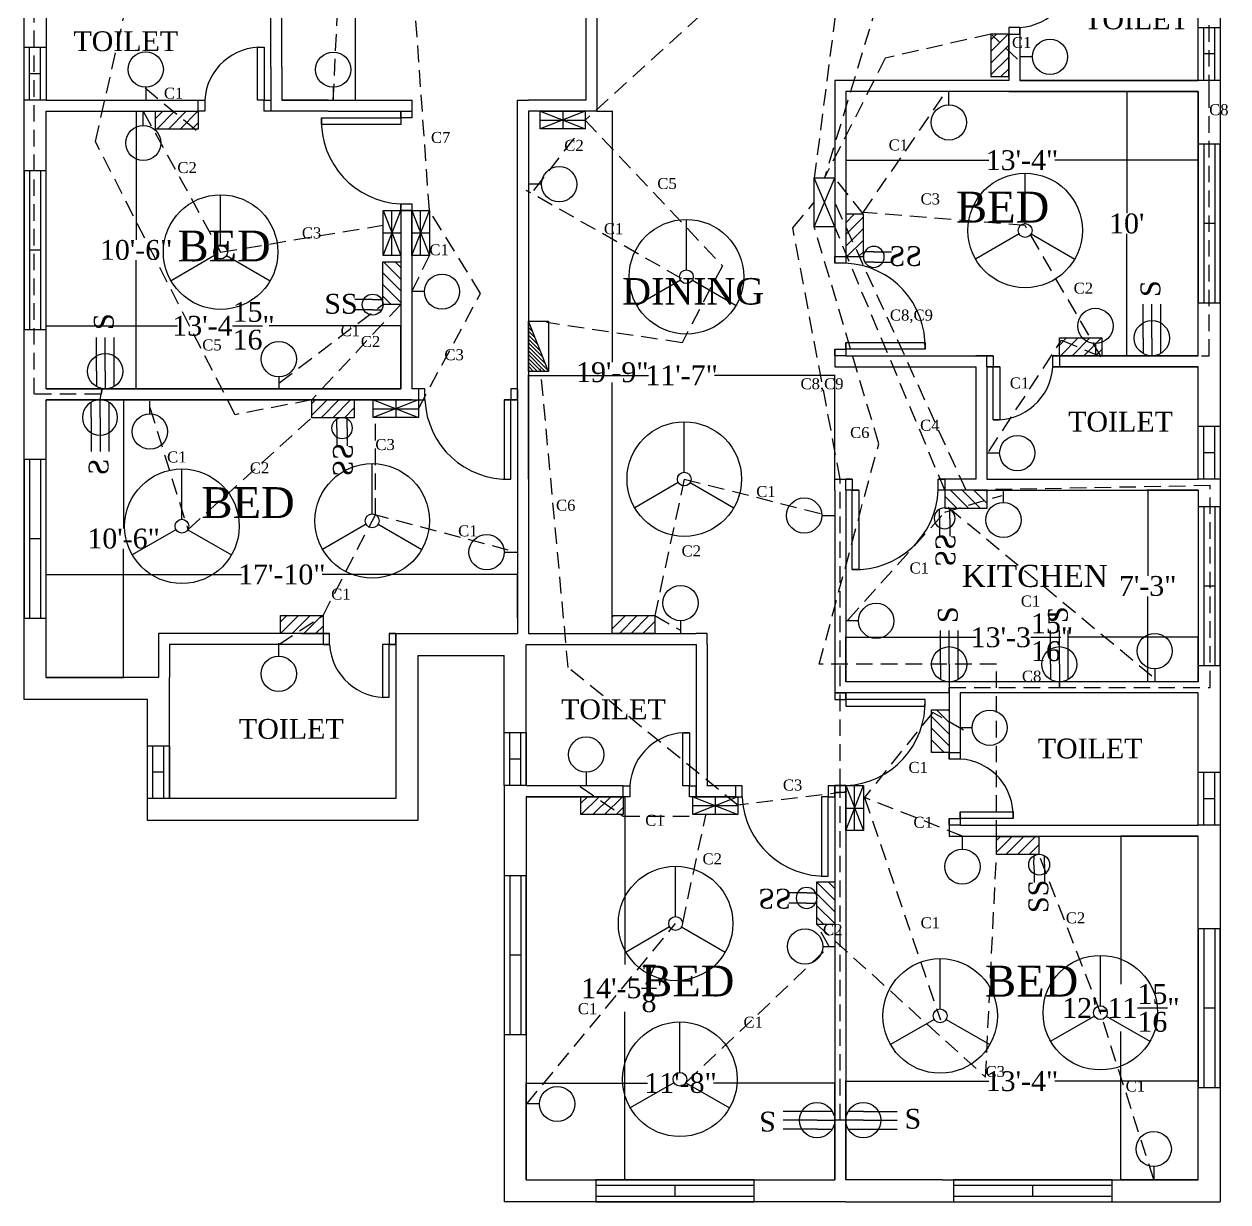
# Model space of a CAD drawing. Header units: inches. Extents: x -3370 to 1282, y -1825 to 213.
# Drawn here: x 139 to 685, y -1501 to -966 of the extents above; entities that cross this region are included whole.
import ezdxf

# ---------------------------------------------------------------- set-up
doc = ezdxf.new("R2010")
doc.units = ezdxf.units.IN
doc.header["$MEASUREMENT"] = 0
doc.linetypes.add('HIDDEN', pattern=[0.375, 0.25, -0.125])
for name, color, linetype in [('Conduit', 5, 'HIDDEN'), ('Dimension & text', 7, 'Continuous'), ('Door', 6, 'Continuous'), ('Emergency', 1, 'HIDDEN'), ('Fittings and Fixture', 7, 'Continuous'), ('Window', 30, 'Continuous')]:
    doc.layers.add(name, color=color, linetype=linetype)
doc.styles.get("Standard").update_dxf_attribs({"font": 'Times New Roman.ttf'})
doc.dimstyles.get("Standard").update_dxf_attribs({"dimtxt": 9, "dimasz": 0.18, "dimexe": 0.18, "dimexo": 0.0625, "dimgap": 0.09, "dimtad": 0, "dimtih": 1, "dimtoh": 1, "dimdec": 4, "dimzin": 0, "dimdsep": 46, "dimlunit": 4, "dimtxsty": 'Standard', "dimcen": 0.09, "dimadec": 0, "dimazin": 0, "dimtfac": 1, "dimtdec": 4, "dimtofl": 0, "dimtmove": 0, "dimatfit": 3, "dimfxl": 1, "dimtolj": 1, "dimtzin": 0, "dimarcsym": 0})

# ---------------------------------------------------------------- blocks, each defined once
blk = doc.blocks.new('door_2m')
at = {"layer": 'Door'}
for p, q in [((6, 24), (3, 24)), ((3, 24), (3, 0)), ((6, 0), (6, 24)), ((3, 0), (0, 0)), ((0, 0), (0, -5)), ((3, 0), (6, 0)), ((3, -5), (3, 0)), ((33, 0), (30, 0)), ((30, 0), (30, -5)), ((33, -5), (33, 0)), ((0, -5), (3, -5)), ((30, -5), (33, -5))]:
    blk.add_line(p, q, dxfattribs=at)
blk.add_arc((4.5, -1.5), 25.54, 3.3665, 93.3665, dxfattribs=at)
blk = doc.blocks.new('door_3')
at = {"layer": 'Door'}
for p, q in [((-6, 0), (-6, 36)), ((-6, 36), (-3, 36)), ((-3, 36), (-3, 0)), ((-3, 0), (-6, 0)), ((-3, 0), (0, 0)), ((-3, -5), (-3, 0)), ((0, 0), (0, -5)), ((-45, 0), (-42, 0)), ((-45, -5), (-45, 0)), ((-42, -5), (-45, -5)), ((-42, 0), (-42, -5)), ((0, -5), (-3, -5))]:
    blk.add_line(p, q, dxfattribs=at)
blk.add_arc((-4.5, -1.5), 37.53, 87.7094, 177.7094, dxfattribs=at)
blk = doc.blocks.new('door_2')
at = {"layer": 'Door'}
for p, q in [((-6, 0), (-6, 24)), ((-6, 24), (-3, 24)), ((-3, 24), (-3, 0)), ((-33, -5), (-33, 0)), ((-33, 0), (-30, 0)), ((-30, 0), (-30, -5)), ((-3, 0), (-6, 0)), ((-3, 0), (0, 0)), ((-3, -5), (-3, 0)), ((0, 0), (0, -5)), ((-30, -5), (-33, -5)), ((0, -5), (-3, -5))]:
    blk.add_line(p, q, dxfattribs=at)
blk.add_arc((-4.5, -1.5), 25.54, 86.6335, 176.6335, dxfattribs=at)
blk = doc.blocks.new('door_3m')
at = {"layer": 'Door'}
for p, q in [((6, 36), (3, 36)), ((3, 36), (3, 0)), ((6, 0), (6, 36)), ((3, 0), (0, 0)), ((0, 0), (0, -5)), ((3, 0), (6, 0)), ((3, -5), (3, 0)), ((0, -5), (3, -5)), ((45, 0), (42, 0)), ((42, 0), (42, -5)), ((42, -5), (45, -5)), ((45, -5), (45, 0))]:
    blk.add_line(p, q, dxfattribs=at)
blk.add_arc((4.5, -1.5), 37.53, 2.2906, 92.2906, dxfattribs=at)
blk = doc.blocks.new('window_6')
at = {"layer": 'Window'}
for p, q in [((36, 10), (-36, 10)), ((-36, 10), (-36, 0)), ((36, 7.5), (-36, 7.5)), ((0, 2.5), (0, 7.5)), ((36, 5), (36, 10)), ((36, 2.5), (-36, 2.5)), ((-36, 0), (36, 0)), ((36, 0), (36, 5))]:
    blk.add_line(p, q, dxfattribs=at)
blk = doc.blocks.new('window_t')
at = {"layer": 'Window'}
for p, q in [((0, 10), (24, 10)), ((0, 5), (0, 10)), ((0, 7.5), (24, 7.5)), ((12, 2.5), (12, 7.5)), ((24, 10), (24, 0)), ((0, 0), (0, 5)), ((0, 2.5), (24, 2.5)), ((24, 0), (0, 0))]:
    blk.add_line(p, q, dxfattribs=at)
blk = doc.blocks.new('*D39')
at = {"layer": 'Defpoints', "color": 0, "transparency": 16777216}
for p in [(255.52, -806.65), (255.52, -1000.59), (288.92, -1000.59)]:
    blk.add_point(p, dxfattribs=at)
at = {"layer": 'Dimension & text', "color": 0, "lineweight": -2, "transparency": 16777216}
for p, q in [((255.58, -806.65), (289.1, -806.65)), ((288.92, -806.83), (288.92, -892.81)), ((288.92, -1000.41), (288.92, -914.42)), ((255.58, -1000.59), (289.1, -1000.59))]:
    blk.add_line(p, q, dxfattribs=at)
at = {"layer": 'Dimension & text', "color": 0, "transparency": 16777216}
for points in [[(288.89, -806.83), (288.95, -806.83), (288.92, -806.65)], [(288.89, -1000.41), (288.95, -1000.41), (288.92, -1000.59)]]:
    blk.add_solid(points, dxfattribs=at)
at = {"layer": 'Dimension & text', "color": 0, "transparency": 16777216, "insert": (288.92, -903.62), "char_height": 9, "attachment_point": 5}
blk.add_mtext('\\A1;16\'-1{\\H1.000000x;\\S15/16;}"', dxfattribs=at)
blk = doc.blocks.new('*D42')
at = {"layer": 'Defpoints', "color": 0, "transparency": 16777216}
for p in [(148.52, -1005.59), (148.52, -1131.59), (189.39, -1131.59)]:
    blk.add_point(p, dxfattribs=at)
at = {"layer": 'Dimension & text', "color": 0, "lineweight": -2, "transparency": 16777216}
for p, q in [((148.58, -1005.59), (189.57, -1005.59)), ((189.39, -1005.77), (189.39, -1063.92)), ((189.39, -1131.41), (189.39, -1073.25)), ((148.58, -1131.59), (189.57, -1131.59))]:
    blk.add_line(p, q, dxfattribs=at)
at = {"layer": 'Dimension & text', "color": 0, "transparency": 16777216}
for points in [[(189.36, -1005.77), (189.42, -1005.77), (189.39, -1005.59)], [(189.36, -1131.41), (189.42, -1131.41), (189.39, -1131.59)]]:
    blk.add_solid(points, dxfattribs=at)
at = {"layer": 'Dimension & text', "color": 0, "transparency": 16777216, "insert": (189.39, -1068.59), "char_height": 9, "attachment_point": 5}
blk.add_mtext('\\A1;10\'-6"', dxfattribs=at)
blk = doc.blocks.new('*D43')
at = {"layer": 'Defpoints', "color": 0, "transparency": 16777216}
for p in [(309.52, -1102.95), (148.58, -1131.59), (309.52, -1131.59)]:
    blk.add_point(p, dxfattribs=at)
at = {"layer": 'Dimension & text', "color": 0, "lineweight": -2, "transparency": 16777216}
for p, q in [((148.58, -1131.52), (148.58, -1102.77)), ((148.76, -1102.95), (208.24, -1102.95)), ((309.34, -1102.95), (249.85, -1102.95)), ((309.52, -1131.52), (309.52, -1102.77))]:
    blk.add_line(p, q, dxfattribs=at)
at = {"layer": 'Dimension & text', "color": 0, "transparency": 16777216}
for points in [[(148.76, -1102.92), (148.76, -1102.98), (148.58, -1102.95)], [(309.34, -1102.92), (309.34, -1102.98), (309.52, -1102.95)]]:
    blk.add_solid(points, dxfattribs=at)
at = {"layer": 'Dimension & text', "color": 0, "transparency": 16777216, "insert": (229.05, -1102.95), "char_height": 9, "attachment_point": 5}
blk.add_mtext('\\A1;13\'-4{\\H1.000000x;\\S15/16;}"', dxfattribs=at)
blk = doc.blocks.new('*D44')
at = {"layer": 'Defpoints', "color": 0, "transparency": 16777216}
for p in [(148.52, -1136.59), (148.52, -1262.59), (183.7, -1262.59)]:
    blk.add_point(p, dxfattribs=at)
at = {"layer": 'Dimension & text', "color": 0, "lineweight": -2, "transparency": 16777216}
for p, q in [((148.58, -1136.59), (183.88, -1136.59)), ((183.7, -1136.77), (183.7, -1194.92)), ((183.7, -1262.41), (183.7, -1204.25)), ((148.58, -1262.59), (183.88, -1262.59))]:
    blk.add_line(p, q, dxfattribs=at)
at = {"layer": 'Dimension & text', "color": 0, "transparency": 16777216}
for points in [[(183.67, -1136.77), (183.73, -1136.77), (183.7, -1136.59)], [(183.67, -1262.41), (183.73, -1262.41), (183.7, -1262.59)]]:
    blk.add_solid(points, dxfattribs=at)
at = {"layer": 'Dimension & text', "color": 0, "transparency": 16777216, "insert": (183.7, -1199.59), "char_height": 9, "attachment_point": 5}
blk.add_mtext('\\A1;10\'-6"', dxfattribs=at)
blk = doc.blocks.new('*D45')
at = {"layer": 'Defpoints', "color": 0, "transparency": 16777216}
for p in [(362.52, -1215.88), (148.52, -1235.59), (362.52, -1235.59)]:
    blk.add_point(p, dxfattribs=at)
at = {"layer": 'Dimension & text', "color": 0, "lineweight": -2, "transparency": 16777216}
for p, q in [((148.52, -1235.52), (148.52, -1215.7)), ((148.7, -1215.88), (237.23, -1215.88)), ((362.34, -1215.88), (273.8, -1215.88)), ((362.52, -1235.52), (362.52, -1215.7))]:
    blk.add_line(p, q, dxfattribs=at)
at = {"layer": 'Dimension & text', "color": 0, "transparency": 16777216}
for points in [[(148.7, -1215.85), (148.7, -1215.91), (148.52, -1215.88)], [(362.34, -1215.85), (362.34, -1215.91), (362.52, -1215.88)]]:
    blk.add_solid(points, dxfattribs=at)
at = {"layer": 'Dimension & text', "color": 0, "transparency": 16777216, "insert": (255.52, -1215.88), "char_height": 9, "attachment_point": 5}
blk.add_mtext('\\A1;17\'-10"', dxfattribs=at)
blk = doc.blocks.new('*D46')
at = {"layer": 'Defpoints', "color": 0, "transparency": 16777216}
for p in [(511.52, -996.59), (671.52, -996.59), (671.52, -1027.86)]:
    blk.add_point(p, dxfattribs=at)
at = {"layer": 'Dimension & text', "color": 0, "lineweight": -2, "transparency": 16777216}
for p, q in [((511.52, -996.65), (511.52, -1028.04)), ((671.52, -996.65), (671.52, -1028.04)), ((511.7, -1027.86), (576.56, -1027.86)), ((671.34, -1027.86), (606.48, -1027.86))]:
    blk.add_line(p, q, dxfattribs=at)
at = {"layer": 'Dimension & text', "color": 0, "transparency": 16777216}
for points in [[(511.7, -1027.83), (511.7, -1027.89), (511.52, -1027.86)], [(671.34, -1027.83), (671.34, -1027.89), (671.52, -1027.86)]]:
    blk.add_solid(points, dxfattribs=at)
at = {"layer": 'Dimension & text', "color": 0, "transparency": 16777216, "insert": (591.52, -1027.86), "char_height": 9, "attachment_point": 5}
blk.add_mtext('\\A1;13\'-4"', dxfattribs=at)
blk = doc.blocks.new('*D47')
at = {"layer": 'Defpoints', "color": 0, "transparency": 16777216}
for p in [(671.52, -996.59), (639.08, -1116.59), (671.52, -1116.59)]:
    blk.add_point(p, dxfattribs=at)
at = {"layer": 'Dimension & text', "color": 0, "lineweight": -2, "transparency": 16777216}
for p, q in [((671.45, -996.59), (638.9, -996.59)), ((639.08, -996.77), (639.08, -1051.92)), ((639.08, -1116.41), (639.08, -1061.25)), ((671.45, -1116.59), (638.9, -1116.59))]:
    blk.add_line(p, q, dxfattribs=at)
at = {"layer": 'Dimension & text', "color": 0, "transparency": 16777216}
for points in [[(639.05, -996.77), (639.11, -996.77), (639.08, -996.59)], [(639.05, -1116.41), (639.11, -1116.41), (639.08, -1116.59)]]:
    blk.add_solid(points, dxfattribs=at)
at = {"layer": 'Dimension & text', "color": 0, "transparency": 16777216, "insert": (639.08, -1056.59), "char_height": 9, "attachment_point": 5}
blk.add_mtext("\\A1;10'", dxfattribs=at)
blk = doc.blocks.new('*D48')
at = {"layer": 'Defpoints', "color": 0, "transparency": 16777216}
for p in [(671.52, -1445.85), (511.52, -1490.59), (671.52, -1490.59)]:
    blk.add_point(p, dxfattribs=at)
at = {"layer": 'Dimension & text', "color": 0, "lineweight": -2, "transparency": 16777216}
for p, q in [((511.52, -1490.52), (511.52, -1445.67)), ((511.7, -1445.85), (576.56, -1445.85)), ((671.34, -1445.85), (606.48, -1445.85)), ((671.52, -1490.52), (671.52, -1445.67))]:
    blk.add_line(p, q, dxfattribs=at)
at = {"layer": 'Dimension & text', "color": 0, "transparency": 16777216}
for points in [[(511.7, -1445.82), (511.7, -1445.88), (511.52, -1445.85)], [(671.34, -1445.82), (671.34, -1445.88), (671.52, -1445.85)]]:
    blk.add_solid(points, dxfattribs=at)
at = {"layer": 'Dimension & text', "color": 0, "transparency": 16777216, "insert": (591.52, -1445.85), "char_height": 9, "attachment_point": 5}
blk.add_mtext('\\A1;13\'-4"', dxfattribs=at)
blk = doc.blocks.new('*D49')
at = {"layer": 'Defpoints', "color": 0, "transparency": 16777216}
for p in [(671.52, -1334.59), (636.43, -1490.52), (671.52, -1490.52)]:
    blk.add_point(p, dxfattribs=at)
at = {"layer": 'Dimension & text', "color": 0, "lineweight": -2, "transparency": 16777216}
for p, q in [((671.45, -1334.59), (636.25, -1334.59)), ((636.43, -1334.77), (636.43, -1401.83)), ((636.43, -1490.34), (636.43, -1423.28)), ((671.45, -1490.52), (636.25, -1490.52))]:
    blk.add_line(p, q, dxfattribs=at)
at = {"layer": 'Dimension & text', "color": 0, "transparency": 16777216}
for points in [[(636.4, -1334.77), (636.46, -1334.77), (636.43, -1334.59)], [(636.4, -1490.34), (636.46, -1490.34), (636.43, -1490.52)]]:
    blk.add_solid(points, dxfattribs=at)
at = {"layer": 'Dimension & text', "color": 0, "transparency": 16777216, "insert": (636.43, -1412.55), "char_height": 9, "attachment_point": 5}
blk.add_mtext('\\A1;12\'-11{\\H1.000000x;\\S15/16;}"', dxfattribs=at)
blk = doc.blocks.new('*D50')
at = {"layer": 'Defpoints', "color": 0, "transparency": 16777216}
for p in [(366.52, -1316.69), (366.52, -1490.59), (411.28, -1490.59)]:
    blk.add_point(p, dxfattribs=at)
at = {"layer": 'Dimension & text', "color": 0, "lineweight": -2, "transparency": 16777216}
for p, q in [((366.58, -1316.69), (411.46, -1316.69)), ((411.28, -1316.87), (411.28, -1392.91)), ((411.28, -1490.41), (411.28, -1414.36)), ((366.58, -1490.59), (411.46, -1490.59))]:
    blk.add_line(p, q, dxfattribs=at)
at = {"layer": 'Dimension & text', "color": 0, "transparency": 16777216}
for points in [[(411.25, -1316.87), (411.31, -1316.87), (411.28, -1316.69)], [(411.25, -1490.41), (411.31, -1490.41), (411.28, -1490.59)]]:
    blk.add_solid(points, dxfattribs=at)
at = {"layer": 'Dimension & text', "color": 0, "transparency": 16777216, "insert": (411.28, -1403.64), "char_height": 9, "attachment_point": 5}
blk.add_mtext('\\A1;14\'-5{\\H1.000000x;\\S7/8;}"', dxfattribs=at)
blk = doc.blocks.new('*D51')
at = {"layer": 'Defpoints', "color": 0, "transparency": 16777216}
for p in [(506.52, -1446.68), (366.52, -1490.59), (506.52, -1490.59)]:
    blk.add_point(p, dxfattribs=at)
at = {"layer": 'Dimension & text', "color": 0, "lineweight": -2, "transparency": 16777216}
for p, q in [((366.52, -1490.52), (366.52, -1446.5)), ((366.7, -1446.68), (421.56, -1446.68)), ((506.34, -1446.68), (451.48, -1446.68)), ((506.52, -1490.52), (506.52, -1446.5))]:
    blk.add_line(p, q, dxfattribs=at)
at = {"layer": 'Dimension & text', "color": 0, "transparency": 16777216}
for points in [[(366.7, -1446.65), (366.7, -1446.71), (366.52, -1446.68)], [(506.34, -1446.65), (506.34, -1446.71), (506.52, -1446.68)]]:
    blk.add_solid(points, dxfattribs=at)
at = {"layer": 'Dimension & text', "color": 0, "transparency": 16777216, "insert": (436.52, -1446.68), "char_height": 9, "attachment_point": 5}
blk.add_mtext('\\A1;11\'-8"', dxfattribs=at)
blk = doc.blocks.new('*D52')
at = {"layer": 'Defpoints', "color": 0, "transparency": 16777216}
for p in [(671.52, -1177.59), (648.6, -1264.59), (671.52, -1264.59)]:
    blk.add_point(p, dxfattribs=at)
at = {"layer": 'Dimension & text', "color": 0, "lineweight": -2, "transparency": 16777216}
for p, q in [((671.45, -1177.59), (648.42, -1177.59)), ((648.6, -1177.77), (648.6, -1216.4)), ((648.6, -1264.41), (648.6, -1225.77)), ((671.45, -1264.59), (648.42, -1264.59))]:
    blk.add_line(p, q, dxfattribs=at)
at = {"layer": 'Dimension & text', "color": 0, "transparency": 16777216}
for points in [[(648.57, -1177.77), (648.63, -1177.77), (648.6, -1177.59)], [(648.57, -1264.41), (648.63, -1264.41), (648.6, -1264.59)]]:
    blk.add_solid(points, dxfattribs=at)
at = {"layer": 'Dimension & text', "color": 0, "transparency": 16777216, "insert": (648.6, -1221.09), "char_height": 9, "attachment_point": 5}
blk.add_mtext('\\A1;7\'-3"', dxfattribs=at)
blk = doc.blocks.new('*D53')
at = {"layer": 'Defpoints', "color": 0, "transparency": 16777216}
for p in [(671.45, -1244.32), (511.52, -1264.59), (671.45, -1264.59)]:
    blk.add_point(p, dxfattribs=at)
at = {"layer": 'Dimension & text', "color": 0, "lineweight": -2, "transparency": 16777216}
for p, q in [((511.52, -1264.52), (511.52, -1244.14)), ((511.7, -1244.32), (570.68, -1244.32)), ((671.27, -1244.32), (612.29, -1244.32)), ((671.45, -1264.52), (671.45, -1244.14))]:
    blk.add_line(p, q, dxfattribs=at)
at = {"layer": 'Dimension & text', "color": 0, "transparency": 16777216}
for points in [[(511.7, -1244.29), (511.7, -1244.35), (511.52, -1244.32)], [(671.27, -1244.29), (671.27, -1244.35), (671.45, -1244.32)]]:
    blk.add_solid(points, dxfattribs=at)
at = {"layer": 'Dimension & text', "color": 0, "transparency": 16777216, "insert": (591.49, -1244.32), "char_height": 9, "attachment_point": 5}
blk.add_mtext('\\A1;13\'-3{\\H1.000000x;\\S15/16;}"', dxfattribs=at)
blk = doc.blocks.new('*D54')
at = {"layer": 'Defpoints', "color": 0, "transparency": 16777216}
for p in [(367.52, -1125.45), (367.52, -1172.59), (506.52, -1172.59)]:
    blk.add_point(p, dxfattribs=at)
at = {"layer": 'Dimension & text', "color": 0, "lineweight": -2, "transparency": 16777216}
for p, q in [((367.52, -1172.52), (367.52, -1125.27)), ((367.7, -1125.45), (422.06, -1125.45)), ((506.34, -1125.45), (451.98, -1125.45)), ((506.52, -1172.52), (506.52, -1125.27))]:
    blk.add_line(p, q, dxfattribs=at)
at = {"layer": 'Dimension & text', "color": 0, "transparency": 16777216}
for points in [[(367.7, -1125.42), (367.7, -1125.48), (367.52, -1125.45)], [(506.34, -1125.42), (506.34, -1125.48), (506.52, -1125.45)]]:
    blk.add_solid(points, dxfattribs=at)
at = {"layer": 'Dimension & text', "color": 0, "transparency": 16777216, "insert": (437.02, -1125.45), "char_height": 9, "attachment_point": 5}
blk.add_mtext('\\A1;11\'-7"', dxfattribs=at)
blk = doc.blocks.new('*D55')
at = {"layer": 'Defpoints', "color": 0, "transparency": 16777216}
for p in [(398.52, -1005.59), (405.54, -1242.59), (405.54, -1242.59)]:
    blk.add_point(p, dxfattribs=at)
at = {"layer": 'Dimension & text', "color": 0, "lineweight": -2, "transparency": 16777216}
for p, q in [((398.58, -1005.59), (405.72, -1005.59)), ((405.54, -1005.77), (405.54, -1119.4)), ((405.54, -1242.41), (405.54, -1128.77)), ((405.47, -1242.59), (405.36, -1242.59))]:
    blk.add_line(p, q, dxfattribs=at)
at = {"layer": 'Dimension & text', "color": 0, "transparency": 16777216}
for points in [[(405.51, -1005.77), (405.57, -1005.77), (405.54, -1005.59)], [(405.51, -1242.41), (405.57, -1242.41), (405.54, -1242.59)]]:
    blk.add_solid(points, dxfattribs=at)
at = {"layer": 'Dimension & text', "color": 0, "transparency": 16777216, "insert": (405.54, -1124.09), "char_height": 9, "attachment_point": 5}
blk.add_mtext('\\A1;19\'-9"', dxfattribs=at)
blk = doc.blocks.new('Fan')
at = {"layer": 'Fittings and Fixture'}
for p, q in [((0, 3.13), (0, 26)), ((-2.71, -1.57), (-22.52, -13)), ((2.71, -1.57), (22.52, -13))]:
    blk.add_line(p, q, dxfattribs=at)
for radius in [26, 3.13]:
    blk.add_circle((0, 0), radius, dxfattribs=at)
blk = doc.blocks.new('Light (Wall Bracket)')
at = {"layer": 'Fittings and Fixture'}
blk.add_line((5.85, 0), (0, 0), dxfattribs=at)
blk.add_circle((13.85, 0), 8, dxfattribs=at)
blk = doc.blocks.new('Switch Board')
at = {"layer": 'Fittings and Fixture', "ltscale": 50}
h = blk.add_hatch(dxfattribs=at)
h.set_pattern_fill('ANSI31', color=256, scale=30)
h.set_pattern_definition([(45, (20.4854, 50.2736), (-2.65165, 2.65165), [])])
h.paths.add_polyline_path([(0, 8.08), (0, 0), (19.27, 0), (19.27, 8.08)])
blk.add_lwpolyline([(0, 8.08), (19.27, 8.08), (19.27, 0), (0, 0)], close=True, dxfattribs=at)
blk = doc.blocks.new('Emergency Switch Board')
at = {"ltscale": 30}
for p, q in [((0, 8), (20.5, 0)), ((20.5, 8), (0, 0)), ((10.25, 8), (10.25, 0)), ((0, 4), (20.5, 4))]:
    blk.add_line(p, q, dxfattribs=at)
blk.add_lwpolyline([(0, 8), (20.5, 8), (20.5, 0), (0, 0)], close=True, dxfattribs=at)
blk = doc.blocks.new('Socket 2pin SB level')
at = {"ltscale": 30}
for p, q in [((-8.8, 2.21), (-12.75, 2.21)), ((-4.71, 2.26), (-8.8, 2.21)), ((-4.71, 2.26), (-0.56, 2.24)), ((-8.78, -2.48), (-12.82, -2.48)), ((-4.64, -2.48), (-8.78, -2.48)), ((-4.64, -2.48), (-0.57, -2.48))]:
    blk.add_line(p, q, dxfattribs=at)
blk.add_circle((-4.67, -0.11), 4.74, dxfattribs=at)
at = {"layer": 'Fittings and Fixture', "insert": (-26.6, 4.77), "char_height": 9, "width": 15.6517, "attachment_point": 1}
blk.add_mtext('SS', dxfattribs=at)
blk = doc.blocks.new('Socket 3pin')
at = {"layer": 'Fittings and Fixture'}
for p, q in [((8, 0), (0, 0)), ((8, 4), (1.07, 4)), ((8, 4), (23.37, 4)), ((8, 0), (23.37, 0)), ((1.07, -4), (23.37, -4))]:
    blk.add_line(p, q, dxfattribs=at)
blk.add_circle((8, 0), 8, dxfattribs=at)
at = {"layer": 'Fittings and Fixture', "insert": (26.7, 5.16), "char_height": 9, "width": 15.6517, "attachment_point": 1}
blk.add_mtext('S', dxfattribs=at)
blk = doc.blocks.new('ESDB')
at = {"ltscale": 30}
h = blk.add_hatch(dxfattribs=at)
h.set_pattern_fill('ANSI31', color=256, scale=10)
h.set_pattern_definition([(45, (-1057.3712, 87.1568), (-0.8838835, 0.8838835), [])])
h.paths.add_polyline_path([(0, 9.01), (0, 0), (22.8, 9.01)])
blk.add_line((0, 0), (22.8, 9.01), dxfattribs=at)
blk.add_lwpolyline([(0, 9.01), (22.8, 9.01), (22.8, 0), (0, 0)], close=True, dxfattribs=at)
blk = doc.blocks.new('SDB')
at = {"ltscale": 30}
for p, q in [((0, 9.26), (22.22, 0)), ((0, 0), (22.22, 9.26))]:
    blk.add_line(p, q, dxfattribs=at)
blk.add_lwpolyline([(0, 9.26), (22.22, 9.26), (22.22, 0), (0, 0)], close=True, dxfattribs=at)

msp = doc.modelspace()

# ---------------------------------------------------------------- linework, layer by layer
for p, q in [((393.51639, -807.58546), (393.51639, -1000.58546)), ((681.51639, -807.58546), (681.51639, -1500.58546)), ((398.51639, -812.58546), (398.51639, -1000.58546)), ((138.51639, -1131.58546), (138.51639, -930.58546)), ((250.51639, -985.58546), (250.51639, -1000.58546)), ((255.51639, -985.58546), (255.51639, -1000.58546)), ((561.51639, -991.58546), (506.51639, -991.58546)), ((506.51639, -991.58546), (506.51639, -996.58546)), ((204.51639, -1000.58546), (217.51639, -1000.58546)), ((276.51639, -1000.58546), (255.51639, -1000.58546)), ((362.51639, -1131.58546), (362.51639, -1000.58546)), ((362.51639, -1000.58546), (367.51639, -1000.58546)), ((393.51639, -1000.58546), (367.51639, -1000.58546)), ((398.51639, -1000.58546), (398.51639, -1005.58546)), ((204.51639, -1005.58546), (217.51639, -1005.58546)), ((276.51639, -1005.58546), (247.51639, -1005.58546)), ((309.51639, -1005.58546), (314.51639, -1005.58546)), ((309.51639, -1008.58546), (309.51639, -1011.58546)), ((367.51639, -1005.58546), (367.51639, -1131.58546)), ((372.51639, -1005.58546), (367.51639, -1005.58546)), ((393.51639, -1005.58546), (372.51639, -1005.58546)), ((398.51639, -1005.58546), (393.51639, -1005.58546)), ((511.51639, -1113.58546), (511.51639, -1110.58546)), ((511.51639, -1116.58546), (506.51639, -1116.58546)), ((575.51639, -1121.58546), (575.51639, -1116.58546)), ((578.51639, -1121.58546), (581.51639, -1121.58546)), ((138.51639, -1272.58546), (138.51639, -1131.58546)), ((317.51639, -1131.58546), (314.51639, -1131.58546)), ((362.51639, -1136.58546), (359.51639, -1136.58546)), ((362.51639, -1131.58546), (362.51639, -1136.58546)), ((506.51639, -1177.58546), (506.51639, -1172.58546)), ((506.51639, -1172.58546), (511.51639, -1172.58546)), ((511.51639, -1177.58546), (511.51639, -1172.58546)), ((514.51639, -1172.58546), (511.51639, -1172.58546)), ((570.51639, -1172.58546), (553.51639, -1172.58546)), ((506.51639, -1177.58546), (506.51639, -1264.58546)), ((511.51639, -1177.58546), (511.51639, -1264.58546)), ((517.51639, -1177.58546), (511.51639, -1177.58546)), ((514.51639, -1177.58546), (517.51639, -1177.58546)), ((570.51639, -1177.58546), (553.51639, -1177.58546)), ((671.51639, -1177.58546), (671.51639, -1264.58546)), ((264.51639, -1242.58546), (199.51639, -1242.58546)), ((199.51639, -1242.58546), (199.51639, -1247.58546)), ((307.22374, -1242.58546), (362.51639, -1242.58546)), ((367.51639, -1242.58546), (443.55654, -1242.58546)), ((448.55654, -1242.58546), (443.55654, -1242.58546)), ((448.55654, -1247.58546), (448.55654, -1242.58546)), ((199.51639, -1247.58546), (199.51639, -1262.58546)), ((264.51639, -1247.58546), (204.51639, -1247.58546)), ((204.51639, -1247.58546), (204.51639, -1262.58546)), ((277.22374, -1247.58546), (264.51639, -1247.58546)), ((307.22374, -1247.58546), (301.22374, -1247.58546)), ((304.22374, -1247.58546), (301.22374, -1247.58546)), ((307.22374, -1247.58546), (304.22374, -1247.58546)), ((366.51639, -1311.58546), (366.51639, -1247.58546)), ((366.51639, -1247.58546), (443.55654, -1247.58546)), ((366.51639, -1247.58546), (443.55654, -1247.58546)), ((366.51639, -1247.58546), (367.51639, -1247.58546)), ((443.55654, -1247.58546), (443.55654, -1311.58546)), ((448.55654, -1247.58546), (448.55654, -1311.58546)), ((317.22374, -1252.58546), (356.51639, -1252.58546)), ((356.51639, -1311.58546), (356.51639, -1252.58546)), ((506.51639, -1264.58546), (506.51639, -1269.58546)), ((671.51639, -1264.58546), (511.51639, -1264.58546)), ((194.51639, -1272.58546), (138.51639, -1272.58546)), ((506.51639, -1269.58546), (511.51639, -1269.58546)), ((506.51639, -1269.58546), (506.51639, -1272.58546)), ((511.51639, -1269.58546), (511.51639, -1275.58546)), ((511.51639, -1269.58546), (511.51639, -1272.58546)), ((558.51639, -1269.58546), (511.51639, -1269.58546)), ((511.51639, -1272.58546), (511.51639, -1275.58546)), ((671.51639, -1269.58546), (563.51639, -1269.58546)), ((356.51639, -1311.58546), (356.51639, -1500.58546)), ((366.51639, -1311.68644), (366.51639, -1311.58546)), ((443.55654, -1311.58546), (443.55654, -1316.58546)), ((443.55654, -1316.58546), (443.55654, -1311.58546)), ((448.55654, -1311.68644), (448.55654, -1311.58546)), ((448.55654, -1311.58546), (448.55654, -1311.58546)), ((506.51639, -1311.58546), (511.51639, -1311.58546)), ((506.51639, -1311.58546), (506.51639, -1329.58546)), ((511.51639, -1311.58546), (511.51639, -1329.58546)), ((410.55654, -1311.68644), (366.51639, -1311.68644)), ((410.55654, -1316.68644), (366.51639, -1316.68644)), ((366.51639, -1316.68644), (366.51639, -1460.58546)), ((443.55654, -1316.68644), (443.55654, -1311.68644)), ((461.51639, -1316.68644), (443.55654, -1316.68644)), ((461.51639, -1311.68644), (448.55654, -1311.68644)), ((563.51639, -1326.58546), (563.51639, -1323.58546)), ((506.51639, -1329.58546), (506.51639, -1490.58546)), ((511.51639, -1329.58546), (511.51639, -1490.58546)), ((563.51639, -1329.58546), (558.51639, -1329.58546)), ((671.51639, -1490.58546), (671.51639, -1334.58546)), ((366.51639, -1460.58546), (366.51639, -1490.58546)), ((366.51639, -1490.58546), (506.51639, -1490.58546)), ((555.49338, -1490.58546), (511.51639, -1490.58546)), ((555.49338, -1490.58546), (671.51639, -1490.58546)), ((511.51639, -1500.58546), (356.51639, -1500.58546)), ((511.51639, -1500.58546), (681.51639, -1500.58546))]:
    msp.add_line(p, q)
at = {"color": 5}
msp.add_line((671.51639, -1264.58546), (671.51639, -1264.58546), dxfattribs=at)
for points in [[(255.51639, -985.58546), (255.51639, -935.58546)], [(590.51639, -967.58546), (590.51639, -991.58546), (671.51639, -991.58546), (671.51639, -937.58546), (590.51639, -937.58546), (590.51639, -943.58546)], [(250.51639, -985.58546), (250.51639, -940.58546), (148.51639, -940.58546), (148.51639, -1000.58546), (204.51639, -1000.58546)], [(585.51639, -967.58546), (585.51639, -991.58546)], [(585.51639, -991.58546), (561.51639, -991.58546)], [(671.51639, -991.58546), (590.51639, -991.58546)], [(506.51639, -996.58546), (506.51639, -1074.58546)], [(605.51639, -1116.58546), (671.51639, -1116.58546), (671.51639, -996.58546), (511.51639, -996.58546), (511.51639, -1074.58546)], [(585.51639, -996.58546), (671.51639, -996.58546)], [(148.51639, -1000.58546), (204.51639, -1000.58546)], [(276.51639, -1000.58546), (314.51639, -1000.58546), (314.51639, -1008.58546)], [(309.51639, -1047.58546), (309.51639, -1131.58546), (148.51639, -1131.58546), (148.51639, -1005.58546), (204.51639, -1005.58546)], [(148.51639, -1005.58546), (204.51639, -1005.58546)], [(276.51639, -1005.58546), (309.51639, -1005.58546), (309.51639, -1011.58546)], [(314.51639, -1047.58546), (314.51639, -1131.58546)], [(506.51639, -1113.58546), (506.51639, -1121.58546), (570.51639, -1121.58546)], [(511.51639, -1110.58546), (511.51639, -1116.58546), (578.51639, -1116.58546)], [(578.51639, -1116.58546), (570.51639, -1116.58546)], [(671.51639, -1116.58546), (605.51639, -1116.58546)], [(570.51639, -1121.58546), (570.51639, -1172.58546)], [(581.51639, -1121.58546), (575.51639, -1121.58546), (575.51639, -1172.58546), (671.51639, -1172.58546), (671.51639, -1121.58546), (605.51639, -1121.58546)], [(575.51639, -1121.58546), (581.51639, -1121.58546)], [(605.51639, -1121.58546), (671.51639, -1121.58546)], [(148.51639, -1131.58546), (309.51639, -1131.58546)], [(314.51639, -1136.58546), (148.51639, -1136.58546)], [(199.51639, -1262.58546), (148.51639, -1262.58546), (148.51639, -1136.58546), (320.51639, -1136.58546)], [(356.51639, -1136.58546), (362.51639, -1136.58546), (362.51639, -1242.58546)], [(367.51639, -1131.58546), (367.51639, -1131.58546), (367.51639, -1242.58546)], [(570.51639, -1177.58546), (671.51639, -1177.58546)], [(304.22374, -1242.58546), (307.22374, -1242.58546), (307.22374, -1317.55109), (204.51639, -1317.55109), (204.51639, -1262.58546)], [(264.51639, -1242.58546), (277.22374, -1242.58546)], [(317.22374, -1252.58546), (317.22374, -1327.55109), (194.51639, -1327.55109), (194.51639, -1272.58546)], [(671.51639, -1264.58546), (558.51639, -1264.58546)], [(558.51639, -1269.58546), (558.51639, -1299.58546)], [(563.51639, -1323.58546), (563.51639, -1329.58546), (671.51639, -1329.58546), (671.51639, -1269.58546), (563.51639, -1269.58546), (563.51639, -1299.58546)], [(503.51639, -1311.58546), (511.51639, -1311.58546), (511.51639, -1490.58546)], [(558.51639, -1326.58546), (558.51639, -1334.58546), (671.51639, -1334.58546)]]:
    msp.add_lwpolyline(points)
at = {"layer": 'Conduit', "ltscale": 30}
for p, q in [((278.85524, -1000.58546), (285.60877, -861.07289)), ((512.5, -917.5), (497.26042, -1035.77961)), ((532, -936), (501.8884, -1035.77961)), ((143.16977, -1134.02049), (143.16977, -941.13525)), ((676.5, -996.58546), (676.5, -940)), ((170.91584, -1019.37285), (184.76548, -958.45115)), ((577.43594, -970.58546), (529.5, -981.5)), ((589.5, -982), (578, -971)), ((529.5, -981.5), (501.8884, -1035.77961)), ((519.5, -1051.5), (555.5, -999)), ((676.5, -1116.58546), (676.5, -996.58546)), ((234.27053, -1143.31191), (170.91584, -1019.37285)), ((519.59683, -1052.31142), (506.51639, -1035.77961)), ((487.5, -1058.5), (497.26042, -1046.8898)), ((566.15341, -1177.58546), (506.51639, -1046.8898)), ((593, -1057.5), (519.5, -1051.5)), ((509.01639, -1172.58546), (487.5, -1058.5)), ((526.5, -1156.5), (497.26042, -1058)), ((556.51639, -1177.58546), (506.51639, -1058)), ((627.5, -1117), (593, -1057.5)), ((254.17109, -1129.00605), (301.43594, -1093.24791)), ((309.51639, -1093.24791), (269.11928, -1136.58546)), ((576.5, -1160), (609.5, -1109.5)), ((609.5, -1109.5), (627.5, -1117)), ((650.5, -1116.58546), (676.5, -1116.58546)), ((173.45161, -1134.02049), (143.16977, -1134.02049)), ((172.98359, -1136.58546), (173.91963, -1131.45552)), ((173.91963, -1131.45552), (173.45161, -1134.02049)), ((269.11928, -1136.58546), (234.27053, -1143.31191)), ((195.63094, -1140.03482), (212.89436, -1195.49541)), ((212.89436, -1195.49541), (269.11928, -1144.66591)), ((499.5, -1256.5), (526.5, -1156.5)), ((438.22989, -1172.52681), (424.8105, -1234.50501)), ((438.22989, -1172.52681), (503.59386, -1189.05616)), ((509.01639, -1264.58546), (509.01639, -1172.58546)), ((556.5, -1187.5), (582.5, -1180)), ((677, -1175.5), (566.15341, -1177.58546)), ((677, -1267.08546), (677, -1175.5)), ((650.5, -1262), (557.5, -1185)), ((512.5, -1236.5), (556.5, -1187.5)), ((424.8105, -1234.50501), (436.53314, -1241.09315)), ((579.96475, -1256.5), (499.5, -1256.5)), ((579.96475, -1334.78737), (579.96475, -1256.5)), ((509.01639, -1311.58546), (509.01639, -1264.58546)), ((558.51639, -1264.58546), (558.51639, -1269.58546)), ((558.51639, -1269.58546), (558.51639, -1267.08546)), ((558.51639, -1267.08546), (608.5, -1267.08546)), ((608.5, -1267.08546), (608.5, -1264.58546)), ((608.5, -1264.58546), (608.5, -1267.08546)), ((608.5, -1267.08546), (677, -1267.08546)), ((509.01639, -1463.5), (509.01639, -1311.58546)), ((575, -1444), (579.96475, -1342.86782)), ((627.11298, -1414.69939), (599.23879, -1342.86782)), ((503.99983, -1384.67123), (498.43594, -1374.63409)), ((498.43594, -1374.63409), (575, -1444)), ((438.9675, -1446.48442), (503.99983, -1384.67123)), ((651.3357, -1490.43205), (627.11298, -1414.69939)), ((511.51639, -1463.5), (506.51639, -1463.5))]:
    msp.add_line(p, q, dxfattribs=at)
at = {"layer": 'Emergency', "ltscale": 30}
for p, q in [((520.3212, -894.23233), (393.28719, -1009.58546)), ((322.51639, -1050.58546), (312.91208, -914.92765)), ((193.5, -995), (217, -1014.5)), ((192.64286, -1005.58546), (227.7415, -1069.50029)), ((393.28719, -1009.58546), (455.51642, -1075.68073)), ((370, -1041.5), (390.5, -1015)), ((437, -1081.5), (366.5, -1041.5)), ((309.51639, -1050.58546), (314.51639, -1050.58546)), ((345.76529, -1088.26243), (322.51639, -1050.58546)), ((227.7415, -1069.50029), (301.51639, -1057.36259)), ((314.51639, -1087.46702), (322.51639, -1071.08546)), ((455.51642, -1075.68073), (437.27103, -1110.64149)), ((317.51639, -1140.58546), (345.76529, -1088.26243)), ((437.27103, -1110.64149), (375.69284, -1101.52129)), ((385.5, -1258), (373, -1122.5)), ((297.99909, -1188.7096), (297.99909, -1144.58546)), ((274.22374, -1234.50501), (297.99909, -1188.7096)), ((296.55496, -1188.35707), (362.32949, -1205.71391)), ((254.1416, -1247.58546), (274.22374, -1234.50501)), ((462.5, -1320.5), (385.5, -1258)), ((551, -1278.5), (520, -1317)), ((565, -1286.5), (551, -1278.5)), ((391, -1312), (410.5, -1325.5)), ((512, -1314.5), (462.5, -1320.5)), ((520, -1317), (554.5, -1418)), ((564.50662, -1334.58546), (520, -1317)), ((410.5, -1325.5), (441.5, -1325.5)), ((437.5, -1374), (448, -1325)), ((366.69525, -1456.13124), (434.30125, -1374.24174))]:
    msp.add_line(p, q, dxfattribs=at)

# ---------------------------------------------------------------- block references
at = {"rotation": 90}
msp.add_blockref('door_3', (309.51639, -1005.58546), dxfattribs=at)
at = {"ltscale": 30}
for name, p in [('Emergency Switch Board', (372.78719, -1013.58546)), ('Socket 2pin SB level', (301.43594, -1093.24791)), ('Switch Board', (269.11928, -1144.66591)), ('Emergency Switch Board', (297.01639, -1144.58546)), ('Switch Board', (405.53646, -1242.58546)), ('Emergency Switch Board', (442.05654, -1324.68644)), ('Switch Board', (579.96475, -1342.86782)), ('Socket 3pin', (511.51639, -1463.5))]:
    msp.add_blockref(name, p, dxfattribs=at)
for name, p, rotation in [('SDB', (506.51639, -1058), 90), ('Emergency Switch Board', (309.51639, -1071.08546), 90), ('Emergency Switch Board', (322.51639, -1071.08546), 90), ('Switch Board', (309.51639, -1093.24791), 90), ('Socket 3pin', (650.5, -1116.58546), 89.99999999999999), ('Socket 3pin', (175.35566, -1131.58546), 90), ('ESDB', (376.52446, -1123.65002), 90), ('Socket 3pin', (558.51639, -1264.58546), 90), ('Socket 3pin', (608.5, -1264.58546), 90), ('Emergency Switch Board', (519.51639, -1332.08546), 90), ('Socket 2pin SB level', (599.23879, -1342.86782), 89.99999999998232), ('Switch Board', (506.51639, -1374.63409), 90), ('Socket 3pin', (506.51639, -1463.5), 180)]:
    msp.add_blockref(name, p, dxfattribs=dict(at, rotation=rotation))
at = {"ltscale": 30, "xscale": -1}
for name, p, rotation in [('Socket 2pin SB level', (519.59683, -1071.58546), 359.9999999999943), ('Socket 3pin', (172.98359, -1136.58546), 90), ('Socket 2pin SB level', (282.99705, -1144.72643), 270.0000000000005), ('Socket 2pin SB level', (556.51639, -1185.66591), 269.9999999999737), ('Socket 2pin SB level', (498.43594, -1362.72557), 180)]:
    msp.add_blockref(name, p, dxfattribs=dict(at, rotation=rotation))
msp.add_blockref('door_2', (443.55654, -1311.68644))
at = {"layer": 'Door', "color": 1}
for name, p, rotation in [('door_2m', (590.51639, -937.58546), 270), ('door_3', (511.51639, -1116.58546), 270), ('door_2', (575.51639, -1121.58546), 180), ('door_3', (511.51639, -1177.58546), 180), ('door_3m', (511.51639, -1269.58546), 270), ('door_2', (563.51639, -1329.58546), 270), ('door_3m', (506.51639, -1316.68644), 180)]:
    msp.add_blockref(name, p, dxfattribs=dict(at, rotation=rotation))
at = {"layer": 'Door', "rotation": 180}
for name, p in [('door_3m', (362.51639, -1136.58546)), ('door_2m', (307.22374, -1247.58546))]:
    msp.add_blockref(name, p, dxfattribs=at)
at = {"layer": 'Fittings and Fixture', "ltscale": 50, "xscale": -1}
for p, rotation in [((585.51639, -970.58546), 89.9999999999992), ((511.51639, -1071.58546), 269.9999999999951), ((556.51639, -1177.58546), 180)]:
    msp.add_blockref('Switch Board', p, dxfattribs=dict(at, rotation=rotation))
at = {"layer": 'Fittings and Fixture'}
for name, p in [('Light (Wall Bracket)', (590.40349, -980.90727)), ('Light (Wall Bracket)', (367.578, -1038.71482)), ('Fan', (592.9578, -1059.71004)), ('Fan', (227.7415, -1069.50029)), ('Fan', (439.20429, -1080.70509)), ('Light (Wall Bracket)', (314.38189, -1087.46702)), ('Fan', (438.22989, -1172.52681)), ('Light (Wall Bracket)', (575.54859, -1160.74409)), ('Fan', (210.18008, -1193.92832)), ('Fan', (296.55496, -1191.49124)), ('Light (Wall Bracket)', (511.49477, -1236.87931)), ('Light (Wall Bracket)', (563.00702, -1285.39022)), ('Fan', (434.30125, -1374.24174)), ('Fan', (554.40192, -1416.16164)), ('Fan', (627.11298, -1414.69939)), ('Fan', (436.25322, -1444.91733)), ('Light (Wall Bracket)', (366.69525, -1456.13124))]:
    msp.add_blockref(name, p, dxfattribs=at)
for p, rotation in [((193.73628, -1000.48232), 90), ((278.85524, -1000.58265), 90), ((558.34546, -996.8177), 270), ((192.64286, -1006.15894), 270), ((624.88178, -1116.87053), 90), ((254.17109, -1131.92857), 90), ((195.63094, -1137.11229), 270), ((583.12523, -1177.25768), 270), ((506.51639, -1189.05616), 180), ((362.32949, -1205.71391), 180), ((436.53314, -1242.66334), 90), ((651.77109, -1264.4543), 90), ((254.1416, -1247.07793), 270), ((393.68644, -1311.39529), 90), ((564.50662, -1334.58546), 270), ((506.92235, -1384.67123), 180), ((651.3357, -1490.43205), 90)]:
    msp.add_blockref('Light (Wall Bracket)', p, dxfattribs=dict(at, rotation=rotation))
at = {"layer": 'Fittings and Fixture', "ltscale": 50}
for p, rotation in [((217.51639, -1005.58546), 179.9999999999996), ((558.51639, -1296.58546), 90.00000000000072), ((410.55654, -1316.68644), 180.0000000000006)]:
    msp.add_blockref('Switch Board', p, dxfattribs=dict(at, rotation=rotation))
for p in [(608.51639, -1116.58546), (254.9497, -1242.58546)]:
    msp.add_blockref('Switch Board', p, dxfattribs=at)
at = {"layer": 'Window', "rotation": 90}
for name, p in [('window_t', (681.51639, -991.58546)), ('window_t', (148.51639, -1000.58546)), ('window_6', (681.51639, -1056.58546)), ('window_6', (148.51639, -1068.58546)), ('window_t', (681.51639, -1172.58546)), ('window_6', (148.51639, -1199.58546)), ('window_6', (681.51639, -1221.08546)), ('window_t', (366.51639, -1311.58546)), ('window_t', (204.51639, -1317.55109)), ('window_t', (681.51639, -1329.58546)), ('window_6', (366.51639, -1388.63595)), ('window_6', (681.51639, -1412.58546))]:
    msp.add_blockref(name, p, dxfattribs=at)
at = {"layer": 'Window'}
for name, p in [('door_2', (250.51639, -1000.58546)), ('window_6', (434.01639, -1500.58546)), ('window_6', (596.51639, -1500.58546))]:
    msp.add_blockref(name, p, dxfattribs=at)

# ---------------------------------------------------------------- texts
at = {"layer": 'Conduit', "ltscale": 30, "char_height": 5, "attachment_point": 1}
for s, insert in [('C1', (587, -971.88825)), ('C8', (676.5, -1002.38825)), ('C1', (531, -1018.38825)), ('C3', (545.5, -1042.88825)), ('C2', (615, -1083.38825)), ('C8,C9', (531.58575, -1095.60051)), ('C1', (282.20884, -1102.68239)), ('C5', (219.41105, -1109.13096)), ('C2', (291.38212, -1107.59039)), ('C8,C9', (491, -1126.77073)), ('C1', (586, -1126.38825)), ('C4', (545.2828, -1145.60623)), ('C6', (513.5, -1148.88825)), ('C1', (203.43656, -1159.99945)), ('C2', (241.00682, -1164.96891)), ('C1', (470.91187, -1175.67973)), ('C2', (437, -1202.63825)), ('C1', (540.5, -1210.38825)), ('C1', (591, -1225.38825)), ('C8', (591.51639, -1259.47371)), ('C2', (611.42633, -1369.16326)), ('C2', (501.21788, -1374.54091)), ('C1', (465.11292, -1416.52146)), ('C3', (575, -1438.88825)), ('C1', (638.59628, -1445.49034))]:
    msp.add_mtext_dynamic_manual_height_columns(s, width=6, gutter_width=1, heights=[0], dxfattribs=dict(at, insert=insert))
at = {"layer": 'Dimension & text', "attachment_point": 1}
for s, insert, char_height, width in [('TOILET', (619.72049, -959.38765), 9, 45.123414), ('TOILET', (160.91419, -969.31177), 9, 45.123414), ('BED', (561.61637, -1042.11548), 14, 56.2497337), ('BED', (208.18479, -1059.73924), 14, 56.2497337), ('DINING', (410.07055, -1081.31707), 12, 79.0477276), ('TOILET', (612.50099, -1141.9866), 9, 45.123414), ('BED', (219.05384, -1176.19183), 14, 56.2497337), ('KITCHEN', (564.20263, -1211.47374), 10, 71.1429545), ('TOILET', (382.29065, -1272.52199), 9, 45.123414), ('TOILET', (236.05235, -1281.40397), 9, 45.123414), ('TOILET', (598.6838, -1290.28595), 9, 45.123414), ('BED', (418.68652, -1393.32902), 14, 56.2497337), ('BED', (574.79123, -1393.38032), 14, 56.2497337)]:
    msp.add_mtext(s, dxfattribs=dict(at, insert=insert, char_height=char_height, width=width))
at = {"layer": 'Emergency', "ltscale": 30, "char_height": 5, "attachment_point": 1}
for s, insert in [('C1', (202, -994.88825)), ('C7', (323.23686, -1014.98392)), ('C2', (383.77363, -1018.58331)), ('C2', (208.10923, -1028.63806)), ('C5', (426, -1035.88825)), ('C3', (264.62894, -1058.31969)), ('C1', (401.75, -1056.38825)), ('C1', (322.51639, -1065.97371)), ('C3', (329.33451, -1113.58401)), ('C3', (297.99909, -1154.35555)), ('C6', (380, -1181.88825)), ('C1', (335.55554, -1193.53694)), ('C1', (277.93475, -1222.24521)), ('C1', (540, -1300.88825)), ('C3', (483, -1308.88825)), ('C1', (420.5, -1324.88825)), ('C1', (542.25331, -1325.79273)), ('C2', (446.5, -1342.38825)), ('C1', (545.5, -1371.38825)), ('C1', (389.89673, -1410.38669))]:
    msp.add_mtext_dynamic_manual_height_columns(s, width=6, gutter_width=1, heights=[0], dxfattribs=dict(at, insert=insert))

# ---------------------------------------------------------------- dimensions: what is measured, and where the dimension line sits
at = {"layer": 'Dimension & text'}
for base, p1, p2, picture, middle in [((288.91528, -1000.58546), (255.51639, -806.64796), (255.51639, -1000.58546), '*D39', (288.91528, -903.61671)), ((639.07927, -1116.58546), (671.51639, -996.58546), (671.51639, -1116.58546), '*D47', (639.07927, -1056.58546)), ((189.39185, -1131.58546), (148.51639, -1005.58546), (148.51639, -1131.58546), '*D42', (189.39185, -1068.58546)), ((405.53646, -1242.58546), (398.51639, -1005.58546), (405.53646, -1242.58546), '*D55', (405.53646, -1124.08546)), ((183.69803, -1262.58546), (148.51639, -1136.58546), (148.51639, -1262.58546), '*D44', (183.69803, -1199.58546)), ((648.60128, -1264.58546), (671.51639, -1177.58546), (671.51639, -1264.58546), '*D52', (648.60128, -1221.08546)), ((411.28393, -1490.58546), (366.51639, -1316.68644), (366.51639, -1490.58546), '*D50', (411.28393, -1403.63595)), ((636.42777, -1490.52296), (671.51639, -1334.58546), (671.51639, -1490.52296), '*D49', (636.42777, -1412.55421))]:
    dim = msp.add_linear_dim(base=base, p1=p1, p2=p2, angle=90, dimstyle='Standard', dxfattribs=at)
    dim.commit()
    dim.dimension.update_dxf_attribs({"geometry": picture, "text_midpoint": middle})
for base, p1, p2, picture, middle in [((671.51639, -1027.85504), (511.51639, -996.58546), (671.51639, -996.58546), '*D46', (591.51639, -1027.85504)), ((309.51639, -1102.95278), (148.57889, -1131.58546), (309.51639, -1131.58546), '*D43', (229.04764, -1102.95278)), ((367.51639, -1125.45052), (506.51639, -1172.58546), (367.51639, -1172.58546), '*D54', (437.01639, -1125.45052)), ((362.51639, -1215.8823), (148.51639, -1235.58546), (362.51639, -1235.58546), '*D45', (255.51639, -1215.8823)), ((671.45389, -1244.32074), (511.51639, -1264.58546), (671.45389, -1264.58546), '*D53', (591.48514, -1244.32074)), ((506.51639, -1446.67589), (366.51639, -1490.58546), (506.51639, -1490.58546), '*D51', (436.51639, -1446.67589)), ((671.51639, -1445.85458), (511.51639, -1490.58546), (671.51639, -1490.58546), '*D48', (591.51639, -1445.85458))]:
    dim = msp.add_linear_dim(base=base, p1=p1, p2=p2, dimstyle='Standard', dxfattribs=at)
    dim.commit()
    dim.dimension.update_dxf_attribs({"geometry": picture, "text_midpoint": middle})

doc.saveas('drawing.dxf')
